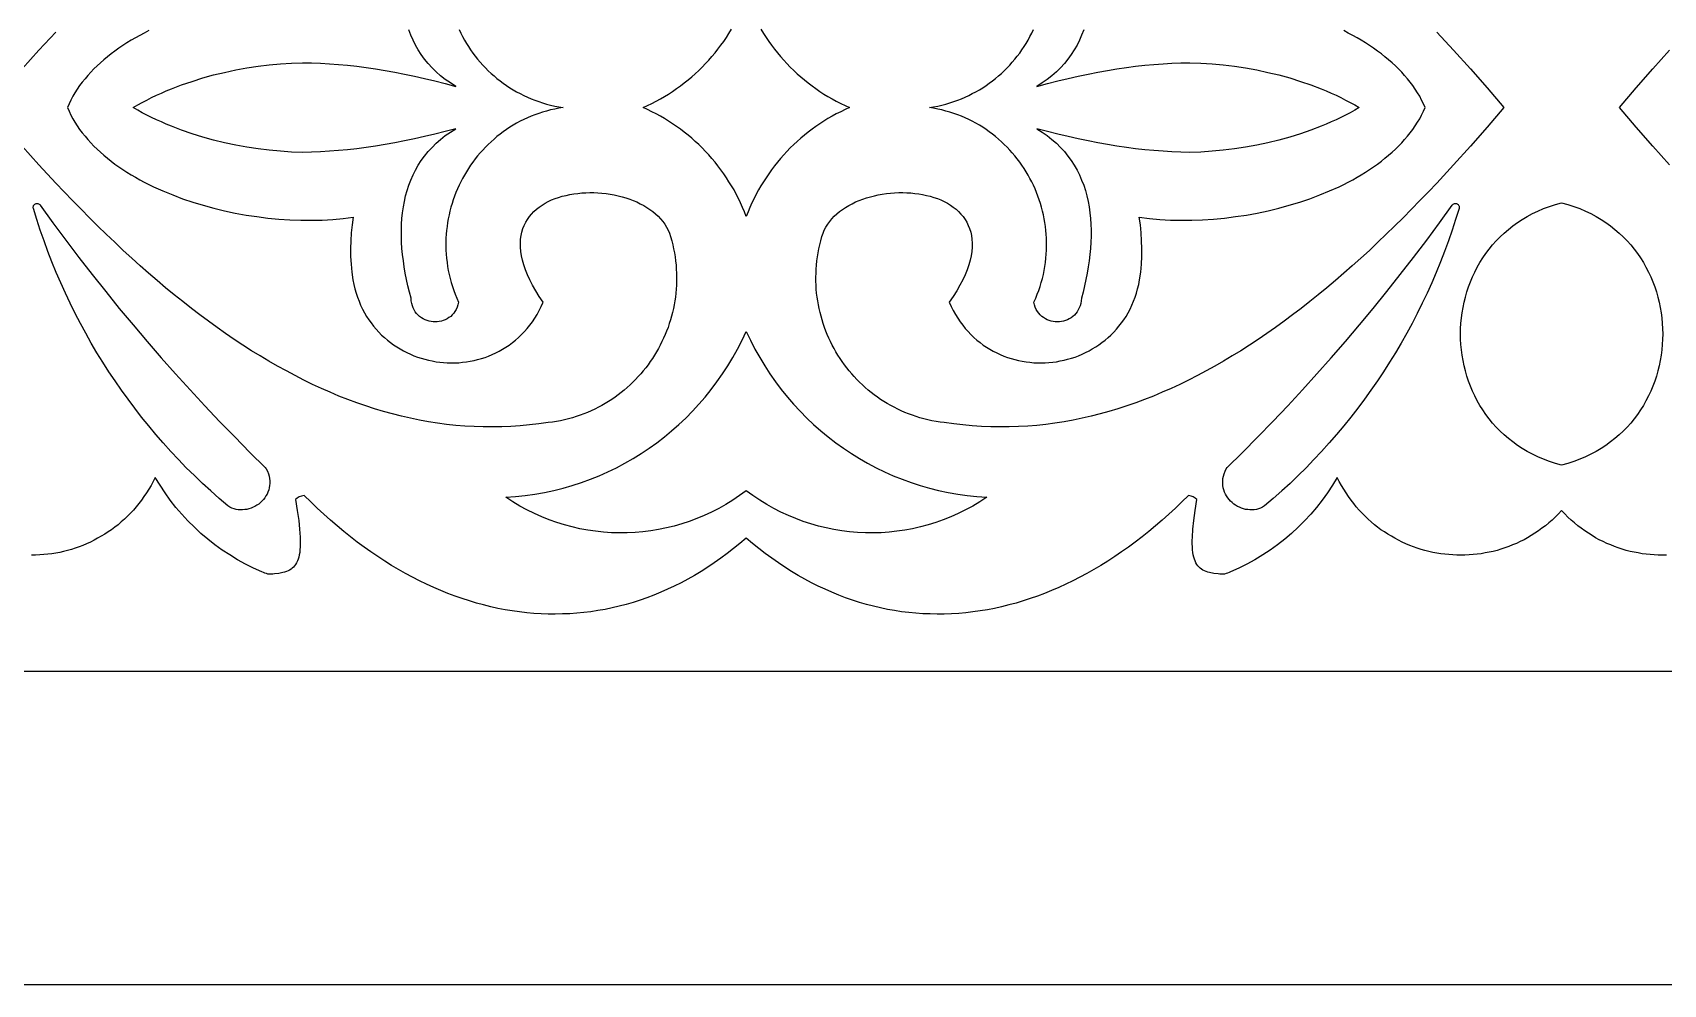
# Model space of a CAD drawing. Extents: x 1274 to 2074, y -191 to -51.
# Drawn here: x 1617.6 to 1747.8, y -190.5 to -114.6 of the extents above; entities that cross this region are included whole.
import ezdxf

# ---------------------------------------------------------------- set-up
doc = ezdxf.new("R2010")
doc.units = 0
doc.layers.add('LAYER_1', color=18, linetype='CONTINUOUS')

msp = doc.modelspace()

# ---------------------------------------------------------------- linework, layer by layer
at = {"layer": 'LAYER_1'}
for points in [[(2074.4, -190.54), (2074.4, -50.54), (1274.4, -50.54), (1274.4, -190.54)], [(1617.66, -128.6), (1617.64, -128.54), (1617.64, -128.48), (1617.65, -128.42), (1617.67, -128.37), (1617.69, -128.33), (1617.73, -128.29), (1617.77, -128.26), (1617.81, -128.23), (1617.86, -128.21), (1617.91, -128.2), (1617.96, -128.2), (1618.01, -128.21), (1618.06, -128.22), (1618.11, -128.25), (1618.16, -128.29), (1618.19, -128.34), (1619.21, -129.74), (1620.24, -131.13), (1621.28, -132.51), (1622.34, -133.87), (1623.42, -135.23), (1624.5, -136.57), (1625.61, -137.89), (1626.72, -139.21), (1627.86, -140.51), (1629, -141.81), (1630.16, -143.08), (1631.33, -144.35), (1632.52, -145.6), (1633.72, -146.84), (1634.94, -148.07), (1636.16, -149.28), (1636.24, -149.37), (1636.33, -149.57), (1636.41, -149.77), (1636.47, -149.97), (1636.51, -150.16), (1636.53, -150.35), (1636.53, -150.54), (1636.51, -150.72), (1636.48, -150.9), (1636.44, -151.07), (1636.38, -151.24), (1636.31, -151.4), (1636.22, -151.55), (1636.12, -151.69), (1636.02, -151.83), (1635.9, -151.96), (1635.77, -152.08), (1635.64, -152.19), (1635.49, -152.29), (1635.34, -152.38), (1635.19, -152.45), (1635.03, -152.52), (1634.86, -152.57), (1634.7, -152.62), (1634.53, -152.64), (1634.35, -152.66), (1634.18, -152.66), (1634.01, -152.65), (1633.84, -152.62), (1633.67, -152.57), (1633.5, -152.51), (1633.33, -152.43), (1633.17, -152.34), (1632.49, -151.75), (1631.81, -151.15), (1631.15, -150.54), (1630.5, -149.92), (1629.86, -149.29), (1629.24, -148.64), (1628.62, -147.99), (1628.02, -147.32), (1627.43, -146.64), (1626.86, -145.96), (1626.29, -145.26), (1625.74, -144.55), (1625.21, -143.83), (1624.68, -143.11), (1624.17, -142.37), (1623.68, -141.63), (1623.19, -140.87), (1622.72, -140.11), (1622.27, -139.34), (1621.83, -138.56), (1621.4, -137.77), (1620.98, -136.97), (1620.59, -136.17), (1620.2, -135.35), (1619.83, -134.53), (1619.48, -133.71), (1619.13, -132.87), (1618.81, -132.03), (1618.5, -131.18), (1618.2, -130.33), (1617.92, -129.47)], [(1715.96, -152.34), (1715.8, -152.43), (1715.64, -152.51), (1715.47, -152.57), (1715.3, -152.62), (1715.13, -152.65), (1714.96, -152.66), (1714.78, -152.66), (1714.61, -152.64), (1714.44, -152.62), (1714.27, -152.57), (1714.11, -152.52), (1713.95, -152.45), (1713.79, -152.38), (1713.64, -152.29), (1713.5, -152.19), (1713.36, -152.08), (1713.24, -151.96), (1713.12, -151.83), (1713.01, -151.69), (1712.92, -151.55), (1712.83, -151.4), (1712.76, -151.24), (1712.7, -151.07), (1712.65, -150.9), (1712.62, -150.72), (1712.61, -150.54), (1712.61, -150.35), (1712.63, -150.16), (1712.67, -149.97), (1712.72, -149.77), (1712.8, -149.57), (1712.9, -149.37), (1712.97, -149.28), (1714.2, -148.07), (1715.41, -146.84), (1716.62, -145.6), (1717.8, -144.35), (1718.98, -143.08), (1720.14, -141.81), (1721.28, -140.51), (1722.41, -139.21), (1723.53, -137.89), (1724.63, -136.57), (1725.72, -135.23), (1726.79, -133.87), (1727.85, -132.51), (1728.9, -131.13), (1729.93, -129.74), (1730.94, -128.34), (1730.98, -128.29), (1731.02, -128.25), (1731.07, -128.22), (1731.12, -128.21), (1731.17, -128.2), (1731.23, -128.2), (1731.28, -128.21), (1731.33, -128.23), (1731.37, -128.26), (1731.41, -128.29), (1731.44, -128.33), (1731.47, -128.37), (1731.49, -128.42), (1731.5, -128.48), (1731.49, -128.54), (1731.48, -128.6), (1731.21, -129.47), (1730.93, -130.33), (1730.64, -131.18), (1730.33, -132.03), (1730, -132.87), (1729.66, -133.71), (1729.31, -134.53), (1728.94, -135.35), (1728.55, -136.17), (1728.15, -136.97), (1727.74, -137.77), (1727.31, -138.56), (1726.87, -139.34), (1726.41, -140.11), (1725.94, -140.87), (1725.46, -141.63), (1724.96, -142.37), (1724.45, -143.11), (1723.93, -143.83), (1723.39, -144.55), (1722.84, -145.26), (1722.28, -145.96), (1721.7, -146.64), (1721.12, -147.32), (1720.51, -147.99), (1719.9, -148.64), (1719.27, -149.29), (1718.64, -149.92), (1717.99, -150.54), (1717.32, -151.15), (1716.65, -151.75)], [(1739.67, -149.09), (1739.18, -148.95), (1738.7, -148.79), (1738.23, -148.62), (1737.78, -148.43), (1737.35, -148.22), (1736.93, -148), (1736.53, -147.76), (1736.14, -147.51), (1735.77, -147.24), (1735.42, -146.96), (1735.08, -146.67), (1734.76, -146.37), (1734.45, -146.05), (1734.16, -145.73), (1733.88, -145.39), (1733.62, -145.04), (1733.38, -144.68), (1733.15, -144.32), (1732.94, -143.95), (1732.74, -143.56), (1732.56, -143.18), (1732.39, -142.78), (1732.24, -142.38), (1732.11, -141.98), (1731.99, -141.57), (1731.89, -141.15), (1731.8, -140.74), (1731.73, -140.32), (1731.67, -139.89), (1731.63, -139.47), (1731.61, -139.04), (1731.6, -138.62), (1731.61, -138.19), (1731.63, -137.77), (1731.67, -137.34), (1731.73, -136.92), (1731.8, -136.5), (1731.89, -136.08), (1731.99, -135.67), (1732.11, -135.26), (1732.24, -134.85), (1732.39, -134.45), (1732.56, -134.06), (1732.74, -133.67), (1732.94, -133.29), (1733.15, -132.92), (1733.38, -132.55), (1733.62, -132.19), (1733.88, -131.85), (1734.16, -131.51), (1734.45, -131.18), (1734.76, -130.87), (1735.08, -130.56), (1735.42, -130.27), (1735.77, -129.99), (1736.14, -129.72), (1736.53, -129.47), (1736.93, -129.23), (1737.35, -129.01), (1737.78, -128.81), (1738.23, -128.61), (1738.7, -128.44), (1739.18, -128.28), (1739.67, -128.15), (1740.17, -128.28), (1740.65, -128.44), (1741.12, -128.61), (1741.57, -128.81), (1742, -129.01), (1742.42, -129.23), (1742.82, -129.47), (1743.21, -129.72), (1743.58, -129.99), (1743.93, -130.27), (1744.27, -130.56), (1744.59, -130.87), (1744.9, -131.18), (1745.19, -131.51), (1745.47, -131.85), (1745.73, -132.19), (1745.97, -132.55), (1746.2, -132.92), (1746.41, -133.29), (1746.61, -133.67), (1746.79, -134.06), (1746.96, -134.45), (1747.11, -134.85), (1747.24, -135.26), (1747.36, -135.67), (1747.46, -136.08), (1747.55, -136.5), (1747.62, -136.92), (1747.67, -137.34), (1747.71, -137.77), (1747.74, -138.19), (1747.75, -138.62), (1747.74, -139.04), (1747.71, -139.47), (1747.67, -139.89), (1747.62, -140.32), (1747.55, -140.74), (1747.46, -141.15), (1747.36, -141.57), (1747.24, -141.98), (1747.11, -142.38), (1746.96, -142.78), (1746.79, -143.18), (1746.61, -143.56), (1746.41, -143.95), (1746.2, -144.32), (1745.97, -144.68), (1745.73, -145.04), (1745.47, -145.39), (1745.19, -145.73), (1744.9, -146.05), (1744.59, -146.37), (1744.27, -146.67), (1743.93, -146.96), (1743.58, -147.24), (1743.21, -147.51), (1742.82, -147.76), (1742.42, -148), (1742, -148.22), (1741.57, -148.43), (1741.12, -148.62), (1740.65, -148.79), (1740.17, -148.95)], [(1655.37, -151.65), (1656.15, -151.6), (1656.92, -151.51), (1657.69, -151.4), (1658.45, -151.27), (1659.2, -151.11), (1659.95, -150.92), (1660.68, -150.71), (1661.41, -150.47), (1662.12, -150.21), (1662.83, -149.93), (1663.52, -149.62), (1664.21, -149.29), (1664.88, -148.93), (1665.54, -148.56), (1666.18, -148.16), (1666.81, -147.74), (1667.43, -147.3), (1668.03, -146.84), (1668.61, -146.36), (1669.18, -145.85), (1669.74, -145.33), (1670.27, -144.79), (1670.79, -144.23), (1671.29, -143.65), (1671.77, -143.06), (1672.23, -142.44), (1672.68, -141.81), (1673.1, -141.16), (1673.5, -140.5), (1673.88, -139.82), (1674.23, -139.12), (1674.57, -138.41), (1674.9, -139.12), (1675.26, -139.82), (1675.64, -140.5), (1676.04, -141.16), (1676.46, -141.81), (1676.9, -142.44), (1677.36, -143.06), (1677.85, -143.65), (1678.35, -144.23), (1678.86, -144.79), (1679.4, -145.33), (1679.95, -145.85), (1680.52, -146.36), (1681.11, -146.84), (1681.71, -147.3), (1682.33, -147.74), (1682.96, -148.16), (1683.6, -148.56), (1684.26, -148.93), (1684.93, -149.29), (1685.61, -149.62), (1686.31, -149.93), (1687.01, -150.21), (1687.73, -150.47), (1688.45, -150.71), (1689.19, -150.92), (1689.93, -151.11), (1690.69, -151.27), (1691.45, -151.4), (1692.21, -151.51), (1692.99, -151.6), (1693.77, -151.65), (1693.21, -152.01), (1692.65, -152.35), (1692.07, -152.66), (1691.49, -152.95), (1690.9, -153.21), (1690.3, -153.45), (1689.7, -153.67), (1689.09, -153.86), (1688.47, -154.02), (1687.85, -154.16), (1687.23, -154.28), (1686.6, -154.37), (1685.97, -154.44), (1685.34, -154.48), (1684.71, -154.5), (1684.08, -154.49), (1683.45, -154.46), (1682.82, -154.41), (1682.19, -154.33), (1681.57, -154.23), (1680.95, -154.1), (1680.33, -153.95), (1679.72, -153.78), (1679.12, -153.58), (1678.52, -153.36), (1677.93, -153.11), (1677.34, -152.84), (1676.77, -152.55), (1676.2, -152.23), (1675.65, -151.89), (1675.1, -151.52), (1674.57, -151.13), (1674.04, -151.52), (1673.49, -151.89), (1672.94, -152.23), (1672.37, -152.55), (1671.79, -152.84), (1671.21, -153.11), (1670.62, -153.36), (1670.02, -153.58), (1669.42, -153.78), (1668.81, -153.95), (1668.19, -154.1), (1667.57, -154.23), (1666.95, -154.33), (1666.32, -154.41), (1665.69, -154.46), (1665.06, -154.49), (1664.43, -154.5), (1663.8, -154.48), (1663.17, -154.44), (1662.54, -154.37), (1661.91, -154.28), (1661.29, -154.16), (1660.67, -154.02), (1660.05, -153.86), (1659.44, -153.67), (1658.84, -153.45), (1658.24, -153.21), (1657.65, -152.95), (1657.06, -152.66), (1656.49, -152.35), (1655.92, -152.01)]]:
    msp.add_lwpolyline(points, close=True, dxfattribs=at)
for points in [[(1626.87, -114.4), (1626.5, -114.59), (1626.15, -114.78), (1625.8, -114.97), (1625.46, -115.17), (1625.12, -115.38), (1624.79, -115.59), (1624.47, -115.81), (1624.16, -116.03), (1623.86, -116.25), (1623.56, -116.49), (1623.28, -116.72), (1623, -116.96), (1622.73, -117.21), (1622.48, -117.46), (1622.23, -117.72), (1621.99, -117.98), (1621.77, -118.24), (1621.55, -118.52), (1621.34, -118.79), (1621.15, -119.07), (1620.97, -119.36), (1620.8, -119.64), (1620.64, -119.94), (1620.5, -120.24), (1620.36, -120.54), (1620.5, -120.84), (1620.64, -121.14), (1620.8, -121.43), (1620.97, -121.72), (1621.15, -122.01), (1621.34, -122.29), (1621.55, -122.56), (1621.77, -122.83), (1621.99, -123.1), (1622.23, -123.36), (1622.48, -123.62), (1622.73, -123.87), (1623, -124.11), (1623.28, -124.35), (1623.56, -124.59), (1623.86, -124.82), (1624.16, -125.05), (1624.47, -125.27), (1624.79, -125.49), (1625.12, -125.7), (1625.46, -125.9), (1625.8, -126.11), (1626.15, -126.3), (1626.5, -126.49), (1626.87, -126.68), (1627.24, -126.86), (1627.99, -127.2), (1628.77, -127.52), (1629.56, -127.82), (1630.38, -128.09), (1631.21, -128.34), (1632.05, -128.57), (1632.9, -128.78), (1633.76, -128.96), (1634.63, -129.12), (1635.5, -129.25), (1636.38, -129.36), (1637.25, -129.44), (1638.12, -129.5), (1638.99, -129.53), (1639.85, -129.54), (1640.71, -129.52), (1641.55, -129.47), (1642.38, -129.39), (1643.19, -129.29), (1643.1, -129.91), (1643.03, -130.54), (1642.99, -131.17), (1642.97, -131.79), (1642.98, -132.42), (1643.01, -133.05), (1643.07, -133.67), (1643.15, -134.3), (1643.23, -134.66), (1643.31, -135.01), (1643.41, -135.36), (1643.52, -135.69), (1643.65, -136.01), (1643.78, -136.33), (1643.93, -136.63), (1644.08, -136.92), (1644.25, -137.21), (1644.43, -137.48), (1644.61, -137.74), (1644.81, -138), (1645.02, -138.24), (1645.23, -138.47), (1645.45, -138.7), (1645.68, -138.91), (1645.92, -139.11), (1646.16, -139.3), (1646.41, -139.48), (1646.67, -139.65), (1646.93, -139.81), (1647.2, -139.96), (1647.47, -140.1), (1647.75, -140.23), (1648.03, -140.35), (1648.32, -140.46), (1648.61, -140.55), (1648.9, -140.64), (1649.2, -140.71), (1649.5, -140.77), (1649.8, -140.83), (1650.1, -140.87), (1650.4, -140.9), (1650.7, -140.92), (1651.01, -140.92), (1651.31, -140.92), (1651.62, -140.91), (1651.92, -140.88), (1652.22, -140.84), (1652.53, -140.8), (1652.83, -140.74), (1653.12, -140.66), (1653.42, -140.58), (1653.71, -140.49), (1654, -140.38), (1654.28, -140.26), (1654.57, -140.13), (1654.84, -139.99), (1655.11, -139.84), (1655.38, -139.67), (1655.64, -139.5), (1655.9, -139.31), (1656.15, -139.11), (1656.39, -138.89), (1656.62, -138.67), (1656.85, -138.43), (1657.07, -138.18), (1657.28, -137.92), (1657.49, -137.65), (1657.68, -137.36), (1657.87, -137.06), (1658.04, -136.75), (1658.2, -136.43), (1658.36, -136.09), (1658.04, -135.63), (1657.76, -135.17), (1657.51, -134.73), (1657.29, -134.3), (1657.1, -133.89), (1656.94, -133.49), (1656.8, -133.1), (1656.7, -132.73), (1656.62, -132.37), (1656.56, -132.02), (1656.53, -131.69), (1656.53, -131.36), (1656.55, -131.05), (1656.59, -130.76), (1656.65, -130.48), (1656.73, -130.2), (1656.83, -129.95), (1656.96, -129.7), (1657.09, -129.47), (1657.25, -129.25), (1657.43, -129.04), (1657.61, -128.84), (1657.82, -128.66), (1658.04, -128.49), (1658.27, -128.33), (1658.51, -128.18), (1658.76, -128.05), (1659.03, -127.92), (1659.3, -127.81), (1659.59, -127.71), (1659.88, -127.62), (1660.18, -127.55), (1660.48, -127.48), (1660.79, -127.43), (1661.11, -127.39), (1661.43, -127.36), (1661.75, -127.34), (1662.08, -127.33), (1662.4, -127.33), (1662.73, -127.35), (1663.05, -127.37), (1663.38, -127.41), (1663.7, -127.45), (1664.02, -127.51), (1664.34, -127.58), (1664.65, -127.66), (1664.96, -127.75), (1665.26, -127.85), (1665.55, -127.96), (1665.83, -128.08), (1666.11, -128.22), (1666.38, -128.36), (1666.63, -128.51), (1666.88, -128.67), (1667.11, -128.84), (1667.33, -129.03), (1667.54, -129.22), (1667.73, -129.42), (1667.91, -129.63), (1668.07, -129.86), (1668.21, -130.09), (1668.34, -130.33), (1668.44, -130.58), (1668.53, -130.84), (1668.62, -131.17), (1668.7, -131.49), (1668.77, -131.82), (1668.83, -132.14), (1668.88, -132.47), (1668.93, -132.79), (1668.96, -133.12), (1668.98, -133.44), (1669, -133.76), (1669.01, -134.08), (1669, -134.4), (1668.99, -134.72), (1668.97, -135.04), (1668.94, -135.35), (1668.91, -135.67), (1668.86, -135.98), (1668.81, -136.29), (1668.75, -136.59), (1668.68, -136.9), (1668.6, -137.2), (1668.51, -137.5), (1668.42, -137.79), (1668.32, -138.09), (1668.21, -138.38), (1668.09, -138.66), (1667.97, -138.95), (1667.84, -139.23), (1667.7, -139.5), (1667.55, -139.78), (1667.4, -140.04), (1667.24, -140.31), (1667.08, -140.57), (1666.9, -140.82), (1666.73, -141.07), (1666.54, -141.32), (1666.35, -141.56), (1666.15, -141.79), (1665.94, -142.02), (1665.73, -142.25), (1665.52, -142.47), (1665.29, -142.68), (1665.06, -142.89), (1664.83, -143.09), (1664.59, -143.29), (1664.34, -143.48), (1664.09, -143.66), (1663.84, -143.84), (1663.58, -144.01), (1663.31, -144.17), (1663.04, -144.33), (1662.76, -144.47), (1662.48, -144.62), (1662.19, -144.75), (1661.9, -144.88), (1661.61, -144.99), (1661.31, -145.11), (1661, -145.21), (1660.69, -145.3), (1660.38, -145.39), (1660.06, -145.47), (1659.74, -145.54), (1659.42, -145.6), (1659.09, -145.65), (1658.76, -145.69), (1658.01, -145.8), (1657.26, -145.88), (1656.52, -145.95), (1655.78, -146), (1655.04, -146.03), (1654.3, -146.04), (1653.56, -146.04), (1652.83, -146.01), (1652.1, -145.97), (1651.37, -145.91), (1650.64, -145.83), (1649.92, -145.74), (1649.19, -145.62), (1648.47, -145.49), (1647.75, -145.34), (1647.03, -145.18), (1646.32, -145), (1645.6, -144.8), (1644.89, -144.59), (1644.18, -144.35), (1643.47, -144.11), (1642.76, -143.84), (1642.05, -143.57), (1641.35, -143.27), (1640.65, -142.96), (1639.94, -142.64), (1639.24, -142.3), (1638.55, -141.94), (1637.85, -141.57), (1637.15, -141.19), (1636.46, -140.79), (1635.76, -140.37), (1635.07, -139.95), (1634.38, -139.5), (1633.69, -139.05), (1633, -138.58), (1632.31, -138.1), (1631.63, -137.6), (1630.94, -137.09), (1630.26, -136.57), (1629.57, -136.03), (1628.89, -135.48), (1628.21, -134.92), (1627.53, -134.35), (1626.85, -133.76), (1626.17, -133.17), (1625.5, -132.56), (1624.82, -131.94), (1624.14, -131.3), (1623.47, -130.66), (1622.79, -130.01), (1622.12, -129.34), (1621.45, -128.66), (1620.77, -127.97), (1620.1, -127.28), (1619.43, -126.57), (1618.09, -125.12), (1616.75, -123.63)], [(1616.75, -117.45), (1618.09, -115.96), (1619.43, -114.51)], [(1651.64, -114.32), (1651.77, -114.6), (1651.91, -114.88), (1652.06, -115.15), (1652.22, -115.42), (1652.39, -115.68), (1652.56, -115.94), (1652.74, -116.19), (1652.93, -116.44), (1653.12, -116.68), (1653.32, -116.92), (1653.53, -117.15), (1653.74, -117.38), (1653.96, -117.6), (1654.19, -117.81), (1654.43, -118.02), (1654.66, -118.22), (1654.91, -118.41), (1655.16, -118.6), (1655.42, -118.78), (1655.69, -118.96), (1655.96, -119.12), (1656.23, -119.28), (1656.51, -119.43), (1656.8, -119.58), (1657.09, -119.71), (1657.39, -119.84), (1657.69, -119.96), (1658, -120.07), (1658.31, -120.17), (1658.63, -120.26), (1658.95, -120.35), (1659.28, -120.42), (1659.61, -120.48), (1659.95, -120.54), (1659.61, -120.59), (1659.28, -120.66), (1658.95, -120.73), (1658.63, -120.82), (1658.31, -120.91), (1658, -121.01), (1657.69, -121.12), (1657.39, -121.24), (1657.09, -121.36), (1656.8, -121.5), (1656.51, -121.64), (1656.23, -121.79), (1655.96, -121.95), (1655.69, -122.12), (1655.42, -122.29), (1655.16, -122.48), (1654.91, -122.66), (1654.66, -122.86), (1654.43, -123.06), (1654.19, -123.27), (1653.96, -123.48), (1653.74, -123.7), (1653.53, -123.93), (1653.32, -124.16), (1653.12, -124.4), (1652.93, -124.64), (1652.74, -124.89), (1652.56, -125.14), (1652.39, -125.4), (1652.22, -125.66), (1652.06, -125.93), (1651.91, -126.2), (1651.77, -126.48), (1651.64, -126.75), (1651.51, -127.04), (1651.39, -127.32), (1651.28, -127.61), (1651.17, -127.91), (1651.08, -128.2), (1650.99, -128.5), (1650.91, -128.81), (1650.84, -129.11), (1650.78, -129.42), (1650.72, -129.73), (1650.68, -130.04), (1650.64, -130.35), (1650.61, -130.66), (1650.59, -130.98), (1650.59, -131.3), (1650.59, -131.61), (1650.59, -131.93), (1650.61, -132.25), (1650.64, -132.57), (1650.68, -132.9), (1650.72, -133.22), (1650.78, -133.54), (1650.85, -133.86), (1650.92, -134.18), (1651.01, -134.5), (1651.11, -134.82), (1651.22, -135.14), (1651.33, -135.45), (1651.46, -135.77), (1651.6, -136.08), (1651.55, -136.29), (1651.48, -136.48), (1651.41, -136.65), (1651.31, -136.81), (1651.21, -136.96), (1651.09, -137.09), (1650.97, -137.21), (1650.83, -137.31), (1650.69, -137.4), (1650.54, -137.48), (1650.38, -137.54), (1650.23, -137.59), (1650.06, -137.62), (1649.9, -137.64), (1649.73, -137.65), (1649.56, -137.64), (1649.4, -137.62), (1649.24, -137.59), (1649.08, -137.54), (1648.92, -137.48), (1648.77, -137.41), (1648.63, -137.32), (1648.49, -137.22), (1648.37, -137.11), (1648.25, -136.99), (1648.14, -136.85), (1648.05, -136.7), (1647.97, -136.54), (1647.91, -136.37), (1647.86, -136.18), (1647.82, -135.98), (1647.81, -135.77), (1647.67, -135.27), (1647.55, -134.77), (1647.44, -134.26), (1647.34, -133.76), (1647.26, -133.26), (1647.19, -132.77), (1647.13, -132.27), (1647.08, -131.78), (1647.05, -131.3), (1647.03, -130.81), (1647.03, -130.34), (1647.05, -129.86), (1647.08, -129.4), (1647.12, -128.94), (1647.19, -128.48), (1647.27, -128.04), (1647.37, -127.6), (1647.49, -127.17), (1647.63, -126.74), (1647.79, -126.33), (1647.96, -125.92), (1648.16, -125.53), (1648.38, -125.14), (1648.62, -124.77), (1648.88, -124.41), (1649.17, -124.06), (1649.48, -123.72), (1649.81, -123.39), (1650.16, -123.08), (1650.54, -122.78), (1650.95, -122.5), (1651.38, -122.23), (1650.53, -122.45), (1649.7, -122.66), (1648.88, -122.86), (1648.07, -123.04), (1647.28, -123.2), (1646.5, -123.36), (1645.73, -123.49), (1644.97, -123.62), (1644.22, -123.73), (1643.48, -123.83), (1642.74, -123.91), (1642.01, -123.98), (1641.29, -124.03), (1640.57, -124.07), (1639.86, -124.1), (1639.14, -124.12), (1638.26, -124.09), (1637.38, -124.03), (1636.48, -123.95), (1635.59, -123.84), (1634.69, -123.7), (1633.8, -123.54), (1632.92, -123.35), (1632.04, -123.14), (1631.18, -122.9), (1630.32, -122.63), (1629.48, -122.34), (1628.67, -122.03), (1628.26, -121.86), (1627.87, -121.69), (1627.48, -121.51), (1627.09, -121.33), (1626.71, -121.14), (1626.34, -120.95), (1625.98, -120.75), (1625.62, -120.54), (1625.98, -120.33), (1626.34, -120.13), (1626.71, -119.94), (1627.09, -119.75), (1627.48, -119.56), (1627.87, -119.39), (1628.26, -119.21), (1628.67, -119.05), (1629.48, -118.74), (1630.32, -118.45), (1631.18, -118.18), (1632.04, -117.94), (1632.92, -117.73), (1633.8, -117.54), (1634.69, -117.38), (1635.59, -117.24), (1636.48, -117.13), (1637.38, -117.05), (1638.26, -116.99), (1639.14, -116.96), (1639.86, -116.98), (1640.57, -117), (1641.29, -117.05), (1642.01, -117.1), (1642.74, -117.17), (1643.48, -117.25), (1644.22, -117.35), (1644.97, -117.46), (1645.73, -117.58), (1646.5, -117.72), (1647.28, -117.87), (1648.07, -118.04), (1648.88, -118.22), (1649.7, -118.42), (1650.53, -118.63), (1651.38, -118.85), (1650.95, -118.58), (1650.54, -118.3), (1650.16, -118), (1649.81, -117.68), (1649.48, -117.36), (1649.17, -117.02), (1648.88, -116.67), (1648.62, -116.31), (1648.38, -115.93), (1648.16, -115.55), (1647.96, -115.15), (1647.79, -114.75), (1647.63, -114.34)], [(1675.74, -114.29), (1675.94, -114.62), (1676.15, -114.94), (1676.37, -115.26), (1676.59, -115.57), (1676.82, -115.87), (1677.06, -116.17), (1677.31, -116.47), (1677.56, -116.75), (1677.82, -117.03), (1678.08, -117.31), (1678.36, -117.57), (1678.64, -117.84), (1678.92, -118.09), (1679.21, -118.33), (1679.51, -118.57), (1679.82, -118.81), (1680.13, -119.03), (1680.44, -119.25), (1680.77, -119.46), (1681.09, -119.66), (1681.43, -119.85), (1681.76, -120.03), (1682.11, -120.21), (1682.46, -120.38), (1682.81, -120.54), (1682.46, -120.7), (1682.11, -120.87), (1681.76, -121.04), (1681.43, -121.23), (1681.09, -121.42), (1680.77, -121.62), (1680.44, -121.83), (1680.13, -122.05), (1679.82, -122.27), (1679.51, -122.5), (1679.21, -122.74), (1678.92, -122.99), (1678.64, -123.24), (1678.36, -123.5), (1678.08, -123.77), (1677.82, -124.04), (1677.56, -124.32), (1677.31, -124.61), (1677.06, -124.9), (1676.82, -125.2), (1676.59, -125.51), (1676.37, -125.82), (1676.15, -126.14), (1675.94, -126.46), (1675.74, -126.79), (1675.55, -127.12), (1675.37, -127.46), (1675.19, -127.8), (1675.02, -128.15), (1674.86, -128.51), (1674.71, -128.87), (1674.57, -129.23), (1674.43, -128.87), (1674.27, -128.51), (1674.11, -128.15), (1673.95, -127.8), (1673.77, -127.46), (1673.59, -127.12), (1673.39, -126.79), (1673.19, -126.46), (1672.98, -126.14), (1672.77, -125.82), (1672.54, -125.51), (1672.31, -125.2), (1672.08, -124.9), (1671.83, -124.61), (1671.58, -124.32), (1671.32, -124.04), (1671.05, -123.77), (1670.78, -123.5), (1670.5, -123.24), (1670.21, -122.99), (1669.92, -122.74), (1669.62, -122.5), (1669.32, -122.27), (1669.01, -122.05), (1668.69, -121.83), (1668.37, -121.62), (1668.04, -121.42), (1667.71, -121.23), (1667.37, -121.04), (1667.03, -120.87), (1666.68, -120.7), (1666.33, -120.54), (1666.68, -120.38), (1667.03, -120.21), (1667.37, -120.03), (1667.71, -119.85), (1668.04, -119.66), (1668.37, -119.46), (1668.69, -119.25), (1669.01, -119.03), (1669.32, -118.81), (1669.62, -118.57), (1669.92, -118.33), (1670.21, -118.09), (1670.5, -117.84), (1670.78, -117.57), (1671.05, -117.31), (1671.32, -117.03), (1671.58, -116.75), (1671.83, -116.47), (1672.08, -116.17), (1672.31, -115.87), (1672.54, -115.57), (1672.77, -115.26), (1672.98, -114.94), (1673.19, -114.62), (1673.39, -114.29)], [(1729.71, -114.51), (1731.05, -115.96), (1732.39, -117.45), (1733.72, -118.97), (1735.06, -120.54), (1733.72, -122.1), (1732.39, -123.63), (1731.05, -125.12), (1729.71, -126.57), (1729.04, -127.28), (1728.36, -127.97), (1727.69, -128.66), (1727.02, -129.34), (1726.34, -130.01), (1725.67, -130.66), (1724.99, -131.3), (1724.32, -131.94), (1723.64, -132.56), (1722.96, -133.17), (1722.29, -133.76), (1721.61, -134.35), (1720.93, -134.92), (1720.24, -135.48), (1719.56, -136.03), (1718.88, -136.57), (1718.19, -137.09), (1717.51, -137.6), (1716.82, -138.1), (1716.14, -138.58), (1715.45, -139.05), (1714.76, -139.5), (1714.07, -139.95), (1713.37, -140.37), (1712.68, -140.79), (1711.99, -141.19), (1711.29, -141.57), (1710.59, -141.94), (1709.89, -142.3), (1709.19, -142.64), (1708.49, -142.96), (1707.79, -143.27), (1707.08, -143.57), (1706.38, -143.84), (1705.67, -144.11), (1704.96, -144.35), (1704.25, -144.59), (1703.53, -144.8), (1702.82, -145), (1702.1, -145.18), (1701.38, -145.34), (1700.66, -145.49), (1699.94, -145.62), (1699.22, -145.74), (1698.49, -145.83), (1697.77, -145.91), (1697.04, -145.97), (1696.31, -146.01), (1695.57, -146.04), (1694.84, -146.04), (1694.1, -146.03), (1693.36, -146), (1692.62, -145.95), (1691.87, -145.88), (1691.13, -145.8), (1690.38, -145.69), (1690.05, -145.65), (1689.72, -145.6), (1689.39, -145.54), (1689.07, -145.47), (1688.76, -145.39), (1688.44, -145.3), (1688.13, -145.21), (1687.83, -145.11), (1687.53, -144.99), (1687.23, -144.88), (1686.94, -144.75), (1686.66, -144.62), (1686.38, -144.47), (1686.1, -144.33), (1685.83, -144.17), (1685.56, -144.01), (1685.3, -143.84), (1685.04, -143.66), (1684.79, -143.48), (1684.55, -143.29), (1684.31, -143.09), (1684.07, -142.89), (1683.84, -142.68), (1683.62, -142.47), (1683.4, -142.25), (1683.19, -142.02), (1682.99, -141.79), (1682.79, -141.56), (1682.6, -141.32), (1682.41, -141.07), (1682.23, -140.82), (1682.06, -140.57), (1681.89, -140.31), (1681.73, -140.04), (1681.58, -139.78), (1681.44, -139.5), (1681.3, -139.23), (1681.17, -138.95), (1681.04, -138.66), (1680.93, -138.38), (1680.82, -138.09), (1680.72, -137.79), (1680.62, -137.5), (1680.54, -137.2), (1680.46, -136.9), (1680.39, -136.59), (1680.33, -136.29), (1680.28, -135.98), (1680.23, -135.67), (1680.19, -135.35), (1680.16, -135.04), (1680.14, -134.72), (1680.13, -134.4), (1680.13, -134.08), (1680.14, -133.76), (1680.15, -133.44), (1680.18, -133.12), (1680.21, -132.79), (1680.25, -132.47), (1680.3, -132.14), (1680.37, -131.82), (1680.44, -131.49), (1680.52, -131.17), (1680.61, -130.84), (1680.7, -130.58), (1680.8, -130.33), (1680.93, -130.09), (1681.07, -129.86), (1681.23, -129.63), (1681.41, -129.42), (1681.6, -129.22), (1681.8, -129.03), (1682.02, -128.84), (1682.26, -128.67), (1682.5, -128.51), (1682.76, -128.36), (1683.03, -128.22), (1683.3, -128.08), (1683.59, -127.96), (1683.88, -127.85), (1684.18, -127.75), (1684.49, -127.66), (1684.8, -127.58), (1685.11, -127.51), (1685.43, -127.45), (1685.76, -127.41), (1686.08, -127.37), (1686.41, -127.35), (1686.74, -127.33), (1687.06, -127.33), (1687.39, -127.34), (1687.71, -127.36), (1688.03, -127.39), (1688.34, -127.43), (1688.65, -127.48), (1688.96, -127.55), (1689.26, -127.62), (1689.55, -127.71), (1689.83, -127.81), (1690.11, -127.92), (1690.37, -128.05), (1690.63, -128.18), (1690.87, -128.33), (1691.1, -128.49), (1691.32, -128.66), (1691.52, -128.84), (1691.71, -129.04), (1691.88, -129.25), (1692.04, -129.47), (1692.18, -129.7), (1692.3, -129.95), (1692.4, -130.2), (1692.49, -130.48), (1692.55, -130.76), (1692.59, -131.05), (1692.61, -131.36), (1692.6, -131.69), (1692.57, -132.02), (1692.52, -132.37), (1692.44, -132.73), (1692.33, -133.1), (1692.2, -133.49), (1692.04, -133.89), (1691.85, -134.3), (1691.63, -134.73), (1691.38, -135.17), (1691.09, -135.63), (1690.78, -136.09), (1690.93, -136.43), (1691.1, -136.75), (1691.27, -137.06), (1691.46, -137.36), (1691.65, -137.65), (1691.85, -137.92), (1692.06, -138.18), (1692.28, -138.43), (1692.51, -138.67), (1692.75, -138.89), (1692.99, -139.11), (1693.24, -139.31), (1693.49, -139.5), (1693.76, -139.67), (1694.02, -139.84), (1694.29, -139.99), (1694.57, -140.13), (1694.85, -140.26), (1695.14, -140.38), (1695.43, -140.49), (1695.72, -140.58), (1696.01, -140.66), (1696.31, -140.74), (1696.61, -140.8), (1696.91, -140.84), (1697.21, -140.88), (1697.52, -140.91), (1697.82, -140.92), (1698.13, -140.92), (1698.43, -140.92), (1698.74, -140.9), (1699.04, -140.87), (1699.34, -140.83), (1699.64, -140.77), (1699.94, -140.71), (1700.23, -140.64), (1700.53, -140.55), (1700.82, -140.46), (1701.1, -140.35), (1701.39, -140.23), (1701.66, -140.1), (1701.94, -139.96), (1702.2, -139.81), (1702.47, -139.65), (1702.72, -139.48), (1702.97, -139.3), (1703.22, -139.11), (1703.46, -138.91), (1703.68, -138.7), (1703.91, -138.47), (1704.12, -138.24), (1704.33, -138), (1704.52, -137.74), (1704.71, -137.48), (1704.89, -137.21), (1705.05, -136.92), (1705.21, -136.63), (1705.36, -136.33), (1705.49, -136.01), (1705.61, -135.69), (1705.73, -135.36), (1705.82, -135.01), (1705.91, -134.66), (1705.98, -134.3), (1706.07, -133.67), (1706.12, -133.05), (1706.15, -132.42), (1706.16, -131.79), (1706.14, -131.17), (1706.1, -130.54), (1706.04, -129.91), (1705.95, -129.29), (1706.76, -129.39), (1707.59, -129.47), (1708.43, -129.52), (1709.28, -129.54), (1710.15, -129.53), (1711.01, -129.5), (1711.88, -129.44), (1712.76, -129.36), (1713.63, -129.25), (1714.51, -129.12), (1715.37, -128.96), (1716.23, -128.78), (1717.09, -128.57), (1717.93, -128.34), (1718.76, -128.09), (1719.57, -127.82), (1720.37, -127.52), (1721.15, -127.2), (1721.9, -126.86), (1722.27, -126.68), (1722.63, -126.49), (1722.99, -126.3), (1723.34, -126.11), (1723.68, -125.9), (1724.02, -125.7), (1724.34, -125.49), (1724.66, -125.27), (1724.98, -125.05), (1725.28, -124.82), (1725.57, -124.59), (1725.86, -124.35), (1726.14, -124.11), (1726.4, -123.87), (1726.66, -123.62), (1726.91, -123.36), (1727.14, -123.1), (1727.37, -122.83), (1727.59, -122.56), (1727.79, -122.29), (1727.98, -122.01), (1728.17, -121.72), (1728.34, -121.43), (1728.49, -121.14), (1728.64, -120.84), (1728.77, -120.54), (1728.64, -120.24), (1728.49, -119.94), (1728.34, -119.64), (1728.17, -119.36), (1727.98, -119.07), (1727.79, -118.79), (1727.59, -118.52), (1727.37, -118.24), (1727.14, -117.98), (1726.91, -117.72), (1726.66, -117.46), (1726.4, -117.21), (1726.14, -116.96), (1725.86, -116.72), (1725.57, -116.49), (1725.28, -116.25), (1724.98, -116.03), (1724.66, -115.81), (1724.34, -115.59), (1724.02, -115.38), (1723.68, -115.17), (1723.34, -114.97), (1722.99, -114.78), (1722.63, -114.59), (1722.27, -114.4)], [(1701.51, -114.34), (1701.35, -114.75), (1701.17, -115.15), (1700.98, -115.55), (1700.76, -115.93), (1700.52, -116.31), (1700.25, -116.67), (1699.97, -117.02), (1699.66, -117.36), (1699.33, -117.68), (1698.97, -118), (1698.59, -118.3), (1698.19, -118.58), (1697.76, -118.85), (1698.61, -118.63), (1699.44, -118.42), (1700.26, -118.22), (1701.07, -118.04), (1701.86, -117.87), (1702.64, -117.72), (1703.41, -117.58), (1704.17, -117.46), (1704.92, -117.35), (1705.66, -117.25), (1706.39, -117.17), (1707.12, -117.1), (1707.85, -117.05), (1708.56, -117), (1709.28, -116.98), (1709.99, -116.96), (1710.87, -116.99), (1711.76, -117.05), (1712.65, -117.13), (1713.55, -117.24), (1714.44, -117.38), (1715.33, -117.54), (1716.22, -117.73), (1717.09, -117.94), (1717.96, -118.18), (1718.81, -118.45), (1719.65, -118.74), (1720.47, -119.05), (1720.87, -119.21), (1721.27, -119.39), (1721.66, -119.56), (1722.04, -119.75), (1722.42, -119.94), (1722.79, -120.13), (1723.16, -120.33), (1723.51, -120.54), (1723.16, -120.75), (1722.79, -120.95), (1722.42, -121.14), (1722.04, -121.33), (1721.66, -121.51), (1721.27, -121.69), (1720.87, -121.86), (1720.47, -122.03), (1719.65, -122.34), (1718.81, -122.63), (1717.96, -122.9), (1717.09, -123.14), (1716.22, -123.35), (1715.33, -123.54), (1714.44, -123.7), (1713.55, -123.84), (1712.65, -123.95), (1711.76, -124.03), (1710.87, -124.09), (1709.99, -124.12), (1709.28, -124.1), (1708.56, -124.07), (1707.85, -124.03), (1707.12, -123.98), (1706.39, -123.91), (1705.66, -123.83), (1704.92, -123.73), (1704.17, -123.62), (1703.41, -123.49), (1702.64, -123.36), (1701.86, -123.2), (1701.07, -123.04), (1700.26, -122.86), (1699.44, -122.66), (1698.61, -122.45), (1697.76, -122.23), (1698.19, -122.5), (1698.59, -122.78), (1698.97, -123.08), (1699.33, -123.39), (1699.66, -123.72), (1699.97, -124.06), (1700.25, -124.41), (1700.52, -124.77), (1700.76, -125.14), (1700.98, -125.53), (1701.17, -125.92), (1701.35, -126.33), (1701.51, -126.74), (1701.65, -127.17), (1701.77, -127.6), (1701.87, -128.04), (1701.95, -128.48), (1702.01, -128.94), (1702.06, -129.4), (1702.09, -129.86), (1702.11, -130.34), (1702.1, -130.81), (1702.09, -131.3), (1702.06, -131.78), (1702.01, -132.27), (1701.95, -132.77), (1701.88, -133.26), (1701.79, -133.76), (1701.69, -134.26), (1701.58, -134.77), (1701.46, -135.27), (1701.33, -135.77), (1701.31, -135.98), (1701.28, -136.18), (1701.23, -136.37), (1701.16, -136.54), (1701.08, -136.7), (1700.99, -136.85), (1700.89, -136.99), (1700.77, -137.11), (1700.64, -137.22), (1700.51, -137.32), (1700.36, -137.41), (1700.21, -137.48), (1700.06, -137.54), (1699.9, -137.59), (1699.74, -137.62), (1699.57, -137.64), (1699.41, -137.65), (1699.24, -137.64), (1699.07, -137.62), (1698.91, -137.59), (1698.75, -137.54), (1698.6, -137.48), (1698.45, -137.4), (1698.3, -137.31), (1698.17, -137.21), (1698.04, -137.09), (1697.93, -136.96), (1697.82, -136.81), (1697.73, -136.65), (1697.65, -136.48), (1697.59, -136.29), (1697.54, -136.08), (1697.68, -135.77), (1697.8, -135.45), (1697.92, -135.14), (1698.03, -134.82), (1698.12, -134.5), (1698.21, -134.18), (1698.29, -133.86), (1698.35, -133.54), (1698.41, -133.22), (1698.46, -132.9), (1698.5, -132.57), (1698.52, -132.25), (1698.54, -131.93), (1698.55, -131.61), (1698.55, -131.3), (1698.54, -130.98), (1698.52, -130.66), (1698.5, -130.35), (1698.46, -130.04), (1698.41, -129.73), (1698.36, -129.42), (1698.3, -129.11), (1698.23, -128.81), (1698.15, -128.5), (1698.06, -128.2), (1697.96, -127.91), (1697.86, -127.61), (1697.75, -127.32), (1697.63, -127.04), (1697.5, -126.75), (1697.37, -126.48), (1697.22, -126.2), (1697.07, -125.93), (1696.91, -125.66), (1696.75, -125.4), (1696.58, -125.14), (1696.4, -124.89), (1696.21, -124.64), (1696.02, -124.4), (1695.81, -124.16), (1695.61, -123.93), (1695.39, -123.7), (1695.17, -123.48), (1694.94, -123.27), (1694.71, -123.06), (1694.47, -122.86), (1694.23, -122.66), (1693.97, -122.48), (1693.72, -122.29), (1693.45, -122.12), (1693.18, -121.95), (1692.91, -121.79), (1692.62, -121.64), (1692.34, -121.5), (1692.05, -121.36), (1691.75, -121.24), (1691.45, -121.12), (1691.14, -121.01), (1690.82, -120.91), (1690.51, -120.82), (1690.18, -120.73), (1689.86, -120.66), (1689.52, -120.59), (1689.19, -120.54), (1689.52, -120.48), (1689.86, -120.42), (1690.18, -120.35), (1690.51, -120.26), (1690.82, -120.17), (1691.14, -120.07), (1691.45, -119.96), (1691.75, -119.84), (1692.05, -119.71), (1692.34, -119.58), (1692.62, -119.43), (1692.91, -119.28), (1693.18, -119.12), (1693.45, -118.96), (1693.72, -118.78), (1693.97, -118.6), (1694.23, -118.41), (1694.47, -118.22), (1694.71, -118.02), (1694.94, -117.81), (1695.17, -117.6), (1695.39, -117.38), (1695.61, -117.15), (1695.81, -116.92), (1696.02, -116.68), (1696.21, -116.44), (1696.4, -116.19), (1696.58, -115.94), (1696.75, -115.68), (1696.91, -115.42), (1697.07, -115.15), (1697.22, -114.88), (1697.37, -114.6), (1697.5, -114.32)], [(1748.3, -125.12), (1746.96, -123.63), (1745.62, -122.1), (1744.29, -120.54), (1745.62, -118.97), (1746.96, -117.45), (1748.3, -115.96)], [(1748.04, -156.27), (1747.72, -156.28), (1747.39, -156.27), (1747.07, -156.26), (1746.75, -156.23), (1746.43, -156.2), (1746.11, -156.16), (1745.79, -156.1), (1745.47, -156.04), (1745.15, -155.97), (1744.83, -155.89), (1744.52, -155.8), (1744.2, -155.7), (1743.89, -155.58), (1743.59, -155.46), (1743.28, -155.33), (1742.98, -155.19), (1742.68, -155.04), (1742.39, -154.88), (1742.1, -154.71), (1741.81, -154.53), (1741.52, -154.34), (1741.24, -154.13), (1740.97, -153.92), (1740.7, -153.7), (1740.44, -153.47), (1740.18, -153.23), (1739.92, -152.97), (1739.67, -152.71), (1739.43, -152.97), (1739.17, -153.23), (1738.91, -153.47), (1738.65, -153.7), (1738.38, -153.92), (1738.1, -154.13), (1737.82, -154.34), (1737.54, -154.53), (1737.25, -154.71), (1736.96, -154.88), (1736.67, -155.04), (1736.37, -155.19), (1736.07, -155.33), (1735.76, -155.46), (1735.45, -155.58), (1735.14, -155.7), (1734.83, -155.8), (1734.52, -155.89), (1734.2, -155.97), (1733.88, -156.04), (1733.56, -156.1), (1733.24, -156.16), (1732.92, -156.2), (1732.6, -156.23), (1732.28, -156.26), (1731.95, -156.27), (1731.63, -156.28), (1731.31, -156.27), (1730.99, -156.26), (1730.66, -156.23), (1730.34, -156.2), (1730.02, -156.16), (1729.71, -156.11), (1729.39, -156.05), (1729.07, -155.98), (1728.76, -155.9), (1728.45, -155.81), (1728.14, -155.71), (1727.84, -155.6), (1727.54, -155.49), (1727.24, -155.36), (1726.94, -155.23), (1726.65, -155.08), (1726.36, -154.93), (1726.08, -154.77), (1725.8, -154.6), (1725.52, -154.42), (1725.25, -154.24), (1724.98, -154.04), (1724.72, -153.84), (1724.47, -153.62), (1724.22, -153.4), (1723.98, -153.17), (1723.74, -152.93), (1723.51, -152.68), (1723.28, -152.42), (1723.07, -152.16), (1722.86, -151.89), (1722.65, -151.6), (1722.46, -151.31), (1722.27, -151.01), (1722.09, -150.71), (1721.92, -150.39), (1721.76, -150.07), (1721.38, -150.69), (1720.98, -151.3), (1720.55, -151.89), (1720.11, -152.46), (1719.64, -153.01), (1719.15, -153.54), (1718.64, -154.05), (1718.11, -154.54), (1717.56, -155), (1716.99, -155.45), (1716.41, -155.87), (1715.81, -156.26), (1715.19, -156.64), (1714.55, -156.98), (1713.91, -157.31), (1713.24, -157.6), (1713.12, -157.66), (1713, -157.71), (1712.88, -157.75), (1712.75, -157.78), (1712.63, -157.79), (1712.5, -157.79), (1712.37, -157.79), (1712.24, -157.77), (1711.89, -157.73), (1711.57, -157.67), (1711.42, -157.63), (1711.29, -157.58), (1711.15, -157.52), (1711.03, -157.46), (1710.92, -157.39), (1710.81, -157.31), (1710.72, -157.22), (1710.63, -157.12), (1710.54, -157.01), (1710.47, -156.88), (1710.41, -156.74), (1710.35, -156.59), (1710.3, -156.43), (1710.26, -156.25), (1710.23, -156.05), (1710.21, -155.84), (1710.19, -155.61), (1710.18, -155.37), (1710.18, -155.11), (1710.19, -154.83), (1710.23, -154.21), (1710.31, -153.51), (1710.41, -152.72), (1710.55, -151.84), (1710.42, -151.73), (1710.26, -151.63), (1710.08, -151.56), (1709.87, -151.51), (1709.35, -152.03), (1708.83, -152.53), (1708.3, -153.01), (1707.77, -153.49), (1707.24, -153.94), (1706.71, -154.39), (1706.17, -154.82), (1705.63, -155.23), (1705.08, -155.63), (1704.54, -156.02), (1703.99, -156.39), (1703.44, -156.75), (1702.88, -157.1), (1702.33, -157.43), (1701.77, -157.74), (1701.21, -158.04), (1700.65, -158.33), (1700.08, -158.6), (1699.52, -158.86), (1698.95, -159.1), (1698.39, -159.33), (1697.82, -159.54), (1697.25, -159.74), (1696.68, -159.93), (1696.11, -160.1), (1695.54, -160.25), (1694.96, -160.39), (1694.39, -160.52), (1693.82, -160.63), (1693.25, -160.72), (1692.67, -160.8), (1692.1, -160.87), (1691.53, -160.92), (1690.95, -160.96), (1690.38, -160.98), (1689.81, -160.98), (1689.24, -160.97), (1688.67, -160.95), (1688.1, -160.91), (1687.54, -160.86), (1686.97, -160.79), (1686.4, -160.7), (1685.84, -160.6), (1685.28, -160.48), (1684.72, -160.35), (1684.16, -160.21), (1683.6, -160.04), (1683.05, -159.87), (1682.5, -159.67), (1681.95, -159.47), (1681.4, -159.24), (1680.86, -159), (1680.31, -158.75), (1679.77, -158.48), (1679.24, -158.19), (1678.71, -157.89), (1678.18, -157.57), (1677.65, -157.24), (1677.13, -156.89), (1676.61, -156.52), (1676.09, -156.14), (1675.58, -155.75), (1675.07, -155.34), (1674.57, -154.91), (1674.06, -155.34), (1673.56, -155.75), (1673.04, -156.14), (1672.53, -156.52), (1672.01, -156.89), (1671.49, -157.24), (1670.96, -157.57), (1670.43, -157.89), (1669.9, -158.19), (1669.36, -158.48), (1668.82, -158.75), (1668.28, -159), (1667.74, -159.24), (1667.19, -159.47), (1666.64, -159.67), (1666.09, -159.87), (1665.53, -160.04), (1664.98, -160.21), (1664.42, -160.35), (1663.86, -160.48), (1663.3, -160.6), (1662.73, -160.7), (1662.17, -160.79), (1661.6, -160.86), (1661.03, -160.91), (1660.47, -160.95), (1659.9, -160.97), (1659.32, -160.98), (1658.75, -160.98), (1658.18, -160.96), (1657.61, -160.92), (1657.04, -160.87), (1656.46, -160.8), (1655.89, -160.72), (1655.32, -160.63), (1654.74, -160.52), (1654.17, -160.39), (1653.6, -160.25), (1653.03, -160.1), (1652.46, -159.93), (1651.89, -159.74), (1651.32, -159.54), (1650.75, -159.33), (1650.18, -159.1), (1649.62, -158.86), (1649.05, -158.6), (1648.49, -158.33), (1647.93, -158.04), (1647.37, -157.74), (1646.81, -157.43), (1646.25, -157.1), (1645.7, -156.75), (1645.15, -156.39), (1644.6, -156.02), (1644.05, -155.63), (1643.51, -155.23), (1642.97, -154.82), (1642.43, -154.39), (1641.9, -153.94), (1641.36, -153.49), (1640.83, -153.01), (1640.31, -152.53), (1639.79, -152.03), (1639.27, -151.51), (1639.06, -151.56), (1638.88, -151.63), (1638.72, -151.73), (1638.58, -151.84), (1638.72, -152.72), (1638.83, -153.51), (1638.9, -154.21), (1638.94, -154.83), (1638.95, -155.11), (1638.95, -155.37), (1638.94, -155.61), (1638.93, -155.84), (1638.91, -156.05), (1638.87, -156.25), (1638.83, -156.43), (1638.79, -156.59), (1638.73, -156.74), (1638.66, -156.88), (1638.59, -157.01), (1638.51, -157.12), (1638.42, -157.22), (1638.32, -157.31), (1638.22, -157.39), (1638.1, -157.46), (1637.98, -157.52), (1637.85, -157.58), (1637.71, -157.63), (1637.56, -157.67), (1637.25, -157.73), (1636.89, -157.77), (1636.77, -157.79), (1636.64, -157.79), (1636.51, -157.79), (1636.38, -157.78), (1636.26, -157.75), (1636.13, -157.71), (1636.01, -157.66), (1635.89, -157.6), (1635.23, -157.31), (1634.58, -156.98), (1633.95, -156.64), (1633.33, -156.26), (1632.73, -155.87), (1632.14, -155.45), (1631.58, -155), (1631.03, -154.54), (1630.5, -154.05), (1629.99, -153.54), (1629.5, -153.01), (1629.03, -152.46), (1628.58, -151.89), (1628.16, -151.3), (1627.76, -150.69), (1627.38, -150.07), (1627.22, -150.39), (1627.05, -150.71), (1626.87, -151.01), (1626.68, -151.31), (1626.48, -151.6), (1626.28, -151.89), (1626.07, -152.16), (1625.85, -152.42), (1625.63, -152.68), (1625.4, -152.93), (1625.16, -153.17), (1624.92, -153.4), (1624.67, -153.62), (1624.41, -153.84), (1624.15, -154.04), (1623.89, -154.24), (1623.62, -154.42), (1623.34, -154.6), (1623.06, -154.77), (1622.78, -154.93), (1622.49, -155.08), (1622.2, -155.23), (1621.9, -155.36), (1621.6, -155.49), (1621.3, -155.6), (1620.99, -155.71), (1620.69, -155.81), (1620.37, -155.9), (1620.06, -155.98), (1619.75, -156.05), (1619.43, -156.11), (1619.11, -156.16), (1618.79, -156.2), (1618.47, -156.23), (1618.15, -156.26), (1617.83, -156.27), (1617.51, -156.28)], [(1348.71, -165.54), (2000.1, -165.54)]]:
    msp.add_lwpolyline(points, dxfattribs=at)

doc.saveas('drawing.dxf')
